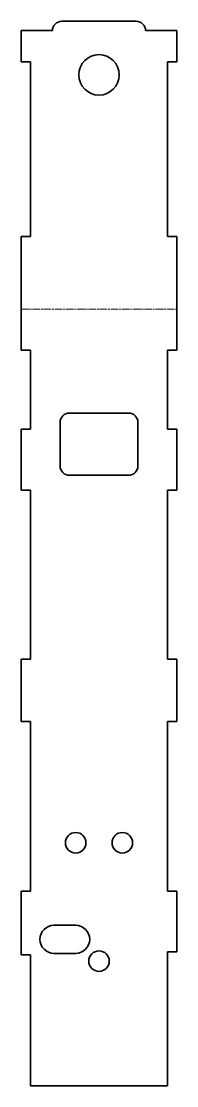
# Model space of a CAD drawing. Header units: inches. Extents: x 0 to 50, y 0 to 342.
import ezdxf

# ---------------------------------------------------------------- set-up
doc = ezdxf.new("R2010")
doc.units = ezdxf.units.IN
doc.header["$MEASUREMENT"] = 0
doc.linetypes.add('Chain', pattern=[13.68, 9.12, -1.14, 2.28, -1.14])
doc.layers.add('SIMUMAK Bend Centerline (ISO)', color=7, linetype='Chain', lineweight=9)
doc.layers.add('SIMUMAK Visible (ISO)', color=7, linetype='Continuous', lineweight=35)

# ---------------------------------------------------------------- blocks, each defined once
blk = doc.blocks.new('PED-AUT-06-PSPF01_Sheet_2_PED-AUT-06-PSPF01 (desplegada)')
at = {"layer": 'SIMUMAK Bend Centerline (ISO)', "ltscale": 0.263158}
blk.add_line((-25, 78.5), (25, 78.5), dxfattribs=at)
at = {"layer": 'SIMUMAK Visible (ISO)'}
for p, q in [((12, 170.89), (-12, 170.89)), ((-25, 167.89), (-15, 167.89)), ((-25, 157.89), (-25, 167.89)), ((15, 167.89), (25, 167.89)), ((25, 167.89), (25, 157.89)), ((-25, 157.89), (-22, 157.89)), ((-22, 157.89), (-22, 101.79)), ((22, 157.89), (25, 157.89)), ((22, 101.79), (22, 157.89)), ((-22, 101.79), (-25, 101.79)), ((-25, 65.31), (-25, 101.79)), ((25, 101.79), (22, 101.79)), ((25, 65.31), (25, 101.79)), ((-25, 65.31), (-22, 65.31)), ((-22, 65.31), (-22, 39.91)), ((22, 39.91), (22, 65.31)), ((22, 65.31), (25, 65.31)), ((-9.5, 45.11), (9.5, 45.11)), ((-12.5, 28.11), (-12.5, 42.11)), ((12.5, 42.11), (12.5, 28.11)), ((-22, 39.91), (-25, 39.91)), ((-25, 39.91), (-25, 20.31)), ((25, 39.91), (22, 39.91)), ((25, 20.31), (25, 39.91)), ((9.5, 25.11), (-9.5, 25.11)), ((-25, 20.31), (-22, 20.31)), ((-22, 20.31), (-22, -33.89)), ((22, -33.89), (22, 20.31)), ((22, 20.31), (25, 20.31)), ((-25, -33.89), (-25, -53.99)), ((-22, -33.89), (-25, -33.89)), ((25, -33.89), (22, -33.89)), ((25, -53.99), (25, -33.89)), ((-25, -53.99), (-22, -53.99)), ((-22, -53.99), (-22, -108.39)), ((22, -53.99), (25, -53.99)), ((22, -108.39), (22, -53.99)), ((-22, -108.39), (-25, -108.39)), ((-25, -108.39), (-25, -128.89)), ((25, -108.39), (22, -108.39)), ((25, -127.89), (25, -108.39)), ((-14.5, -119.39), (-7.5, -119.39)), ((-25, -128.89), (-22, -128.89)), ((-22, -128.89), (-22, -170.89)), ((-7.5, -128.39), (-14.5, -128.39)), ((22, -170.89), (22, -127.89)), ((22, -127.89), (25, -127.89)), ((22, -170.89), (-22, -170.89))]:
    blk.add_line(p, q, dxfattribs=at)
for centre, radius in [((0, 153.69), 6.5), ((-7.5, -92.89), 3.3), ((7.5, -92.89), 3.3), ((0, -130.89), 3.3)]:
    blk.add_circle(centre, radius, dxfattribs=at)
at = {"layer": 'SIMUMAK Visible (ISO)', "extrusion": (0, 0, -1)}
for centre, start, end in [((12, 167.89), 0, 90), ((-12, 167.89), 90, 180), ((9.5, 42.11), 0, 90), ((-9.5, 42.11), 90, 180), ((9.5, 28.11), 270, 360), ((-9.5, 28.11), 180, 270)]:
    blk.add_arc(centre, 3, start, end, dxfattribs=at)
at = {"layer": 'SIMUMAK Visible (ISO)'}
for centre, start, end in [((-14.5, -123.89), 90, 270), ((-7.5, -123.89), 270, 90)]:
    blk.add_arc(centre, 4.5, start, end, dxfattribs=at)

msp = doc.modelspace()

# ---------------------------------------------------------------- block references
msp.add_blockref('PED-AUT-06-PSPF01_Sheet_2_PED-AUT-06-PSPF01 (desplegada)', (25, 170.89))

doc.saveas('drawing.dxf')
